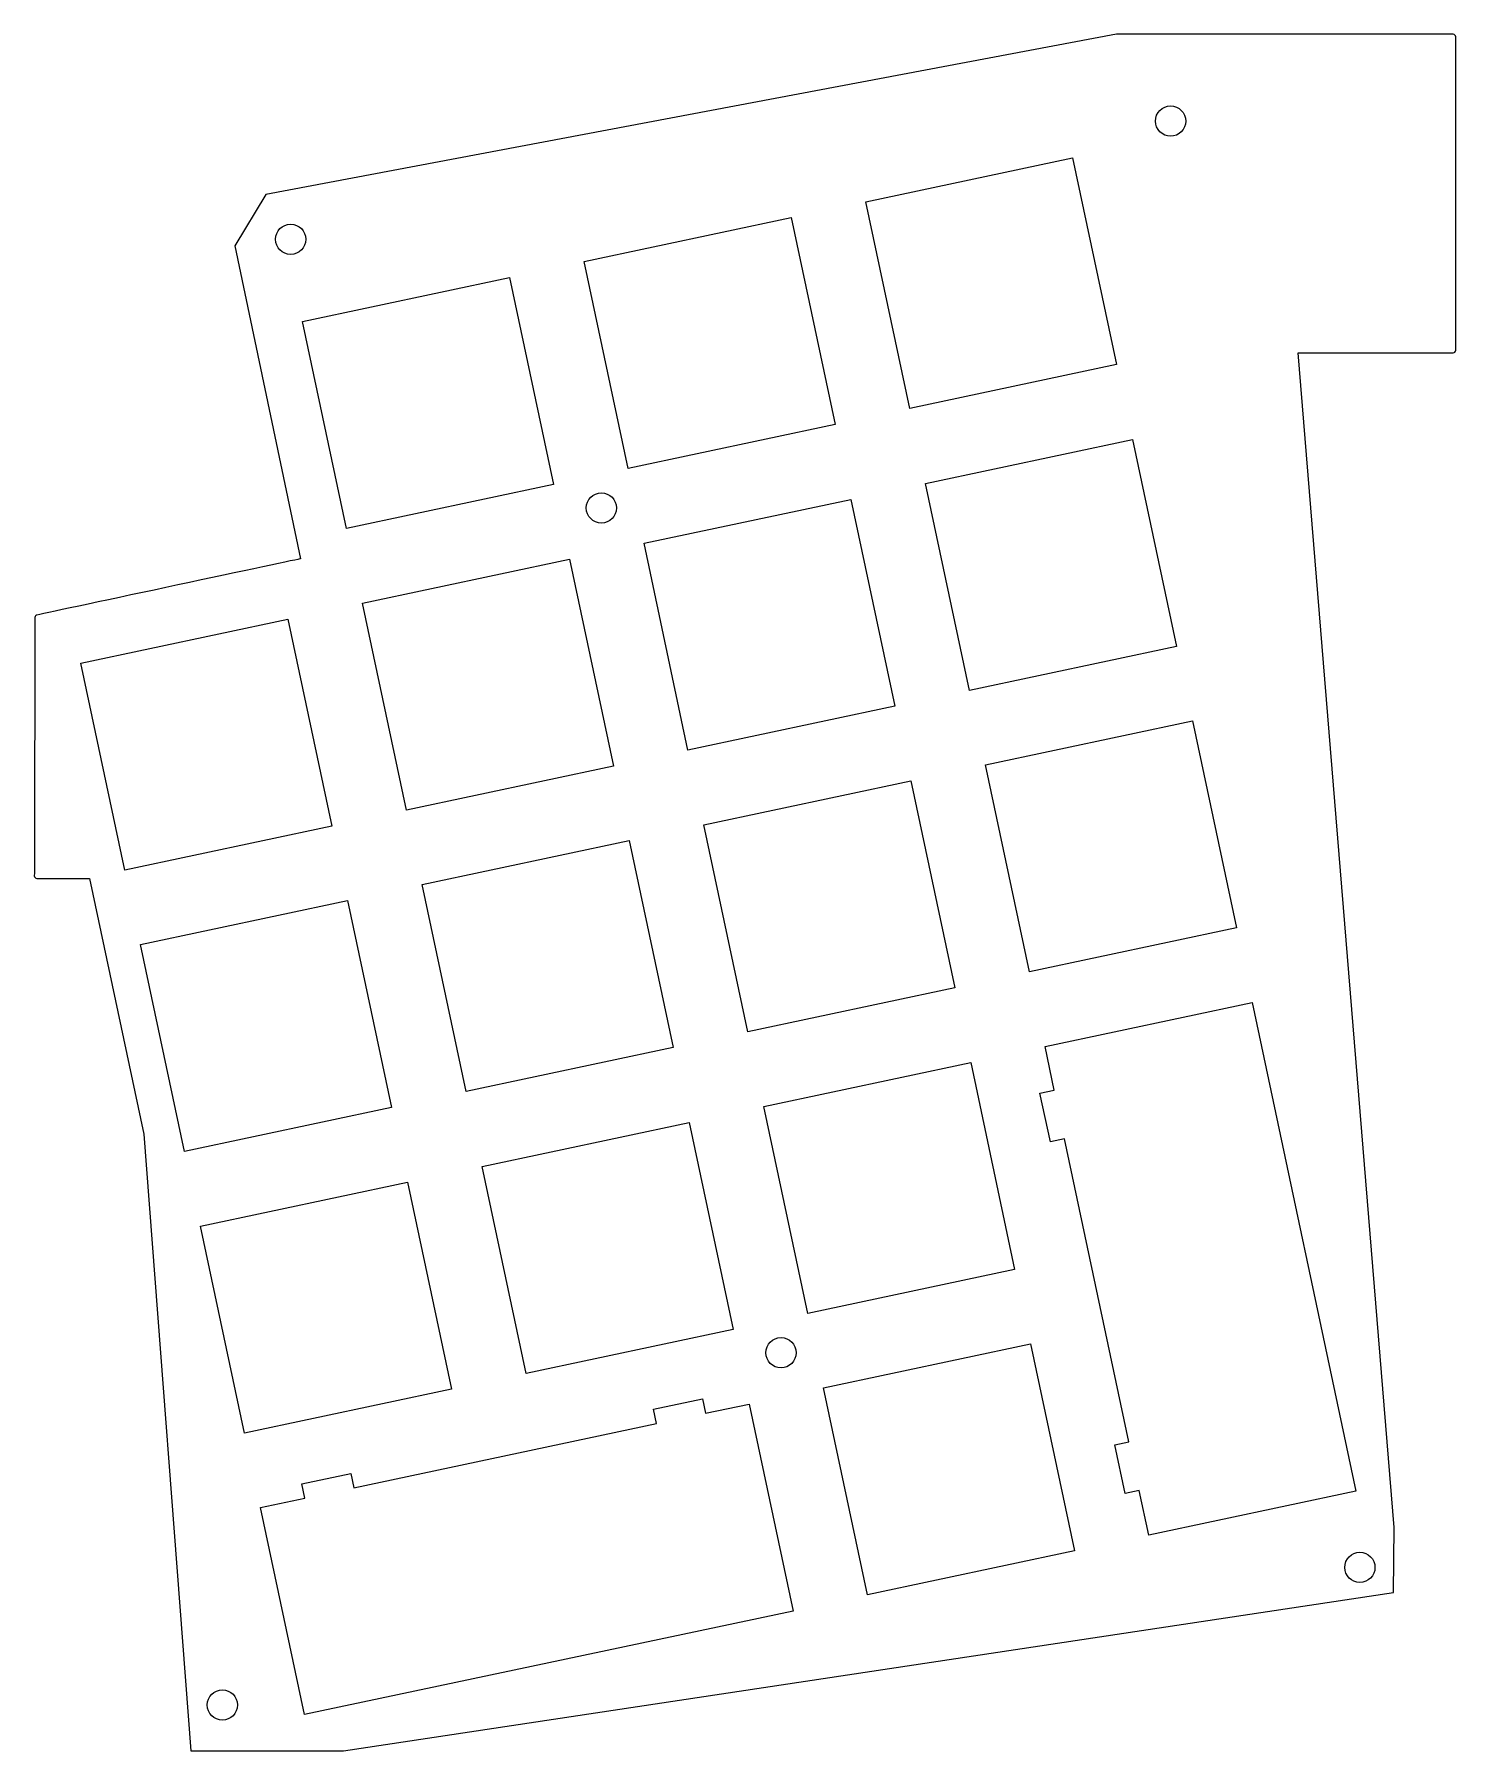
# Model space of a CAD drawing. Extents: x 61 to 155, y 81 to 195.
import ezdxf

# ---------------------------------------------------------------- set-up
doc = ezdxf.new("R2010")
doc.units = 0
doc.layers.get('0').update_dxf_attribs({"linetype": 'CONTINUOUS'})

msp = doc.modelspace()

# ---------------------------------------------------------------- linework, layer by layer
at = {"color": 4}
for points in [[(132.88518, 194.930183), (76.59497, 184.320942), (74.540279, 180.928179), (78.887913, 160.228026)], [(64.9224, 139.080917), (68.521241, 122.150293), (71.618602, 81.359587), (81.715779, 81.359587), (151.209587, 91.830313), (151.240067, 96.122067), (144.907, 173.862831)]]:
    msp.add_lwpolyline(points, dxfattribs=at)
for points in [[(136.45388, 188.188346)], [(129.973493, 186.767978), (132.88518, 173.073483), (119.190347, 170.162643), (116.279507, 183.857138), (129.973493, 186.767978)], [(111.340053, 182.807271), (114.250893, 169.112777), (100.556907, 166.201937), (97.646067, 179.896431), (111.340053, 182.807271)], [(78.229121, 180.367347)], [(92.706613, 178.846565), (95.617453, 165.15207), (81.922959, 162.24123), (79.012119, 175.935725), (92.706613, 178.846565)], [(133.937587, 168.120822), (136.848427, 154.426327), (123.153593, 151.515487), (120.242753, 165.209982), (133.937587, 168.120822)], [(115.304147, 164.160115), (118.214987, 150.465705), (104.520153, 147.554781), (101.609313, 161.249275), (115.304147, 164.160115)], [(98.792453, 162.589041)], [(96.66986, 160.199409), (99.5807, 146.504999), (85.886713, 143.594074), (82.975619, 157.288569), (96.66986, 160.199409)], [(61.434472, 156.506503)], [(78.036505, 156.238702), (80.947345, 142.544292), (67.25285, 139.633367), (64.34201, 153.327862), (78.036505, 156.238702)], [(137.894907, 149.500675), (140.805747, 135.80618), (127.11176, 132.89534), (124.20092, 146.589835), (137.894907, 149.500675)], [(119.261467, 145.539968), (122.172307, 131.845473), (108.47832, 128.934633), (105.56748, 142.629128), (119.261467, 145.539968)], [(100.628027, 141.579261), (103.538867, 127.884767), (89.844033, 124.973927), (86.933193, 138.668421), (100.628027, 141.579261)], [(81.994333, 137.618555), (84.905427, 123.92406), (71.210678, 121.01322), (68.299838, 134.707715), (81.994333, 137.618555)], [(134.385473, 98.570627), (133.44398, 98.369967), (132.757333, 101.598307), (133.699673, 101.79812), (129.439247, 121.840413), (128.497753, 121.6406), (127.811107, 124.868093), (128.753447, 125.068753), (128.161627, 127.955548), (141.85646, 130.866388), (148.707687, 98.528293), (135.012853, 95.617453), (134.385473, 98.570627)], [(123.22556, 126.892897), (126.1364, 113.198487), (112.441567, 110.287647), (109.530727, 123.981633), (123.22556, 126.892897)], [(104.591273, 122.931767), (107.502113, 109.23778), (93.808127, 106.32694), (90.897287, 120.020927), (104.591273, 122.931767)], [(85.957833, 118.97106), (88.868673, 105.277073), (75.174263, 102.366233), (72.263423, 116.06022), (85.957833, 118.97106)], [(127.18288, 108.27258), (130.09372, 94.578593), (116.399733, 91.666907), (113.488893, 105.36174), (127.18288, 108.27258)], [(110.67542, 106.688467)], [(79.175525, 98.067707), (78.975289, 99.010047), (82.203205, 99.695847), (82.403442, 98.754353), (102.44582, 103.013933), (102.24516, 103.956273), (105.4735, 104.642073), (105.673313, 103.70058), (108.560447, 104.291553), (111.471287, 90.597567), (79.133277, 83.745493), (76.222437, 97.440327), (79.175525, 98.067707)], [(148.980313, 92.487327)], [(73.711562, 83.382273)]]:
    msp.add_lwpolyline(points, close=True, dxfattribs=at)
for points in [[(155.15844, 194.930183), (153.148453, 194.930183), (132.88518, 194.930183), (132.88518, 194.930183)], [(155.31846, 194.770163), (155.31846, 194.858555), (155.246493, 194.930183), (155.15844, 194.930183)], [(155.31846, 174.022851), (155.31846, 175.859948), (155.31846, 192.933066), (155.31846, 194.770163)], [(135.452273, 189.188598), (135.452273, 189.740371), (135.90016, 190.188342), (136.45388, 190.188342)], [(136.45388, 190.188342), (137.003367, 190.188342), (137.4521, 189.740371), (137.4521, 189.188598)], [(136.45388, 188.188346), (135.90016, 188.188346), (135.452273, 188.63564), (135.452273, 189.188598)], [(137.4521, 189.188598), (137.4521, 188.63564), (137.003367, 188.188346), (136.45388, 188.188346)], [(77.227345, 181.367515), (77.227345, 181.919372), (77.675825, 182.367343), (78.229121, 182.367343)], [(78.229121, 182.367343), (78.778862, 182.367343), (79.227341, 181.919372), (79.227341, 181.367515)], [(78.229121, 180.367347), (77.675825, 180.367347), (77.227345, 180.814641), (77.227345, 181.367515)], [(79.227341, 181.367515), (79.227341, 180.814641), (78.778862, 180.367347), (78.229121, 180.367347)], [(144.907, 173.862831), (144.907, 173.862831), (153.846107, 173.862831), (155.15844, 173.862831)], [(155.15844, 173.862831), (155.246493, 173.862831), (155.31846, 173.934459), (155.31846, 174.022851)], [(97.790847, 163.589293), (97.790847, 164.141065), (98.238733, 164.589121), (98.792453, 164.589121)], [(98.792453, 162.589041), (98.238733, 162.589041), (97.790847, 163.036335), (97.790847, 163.589293)], [(98.792453, 164.589121), (99.34194, 164.589121), (99.790673, 164.141065), (99.790673, 163.589293)], [(99.790673, 163.589293), (99.790673, 163.036335), (99.34194, 162.589041), (98.792453, 162.589041)], [(78.887913, 160.228026), (78.887913, 160.228026), (63.014606, 156.843391), (61.434472, 156.506503)], [(61.307895, 156.350377), (61.304255, 154.857704), (61.270134, 140.897779), (61.26607, 139.241276)], [(61.434472, 156.506503), (61.360812, 156.490755), (61.308065, 156.425731), (61.307895, 156.350377)], [(61.26607, 139.241276), (61.265985, 139.198773), (61.282749, 139.157964), (61.312806, 139.127907)], [(61.312806, 139.127907), (61.342778, 139.097766), (61.383587, 139.080917), (61.42609, 139.080917)], [(61.42609, 139.080917), (62.131363, 139.080917), (64.9224, 139.080917), (64.9224, 139.080917)], [(109.673813, 107.68838), (109.673813, 108.240407), (110.122547, 108.688293), (110.67542, 108.688293)], [(110.67542, 108.688293), (111.224907, 108.688293), (111.67364, 108.240407), (111.67364, 107.68838)], [(110.67542, 106.688467), (110.122547, 106.688467), (109.673813, 107.135507), (109.673813, 107.68838)], [(111.67364, 107.68838), (111.67364, 107.135507), (111.224907, 106.688467), (110.67542, 106.688467)], [(147.978707, 93.48724), (147.978707, 94.039267), (148.426593, 94.487153), (148.980313, 94.487153)], [(148.980313, 94.487153), (149.5298, 94.487153), (149.978533, 94.039267), (149.978533, 93.48724)], [(148.980313, 92.487327), (148.426593, 92.487327), (147.978707, 92.934367), (147.978707, 93.48724)], [(149.978533, 93.48724), (149.978533, 92.934367), (149.5298, 92.487327), (148.980313, 92.487327)], [(72.709786, 84.382187), (72.709786, 84.934213), (73.158265, 85.3821), (73.711562, 85.3821)], [(73.711562, 85.3821), (74.261303, 85.3821), (74.709782, 84.934213), (74.709782, 84.382187)], [(73.711562, 83.382273), (73.158265, 83.382273), (72.709786, 83.83016), (72.709786, 84.382187)], [(74.709782, 84.382187), (74.709782, 83.83016), (74.261303, 83.382273), (73.711562, 83.382273)]]:
    msp.add_open_spline(points, degree=3, dxfattribs=at)

doc.saveas('drawing.dxf')
